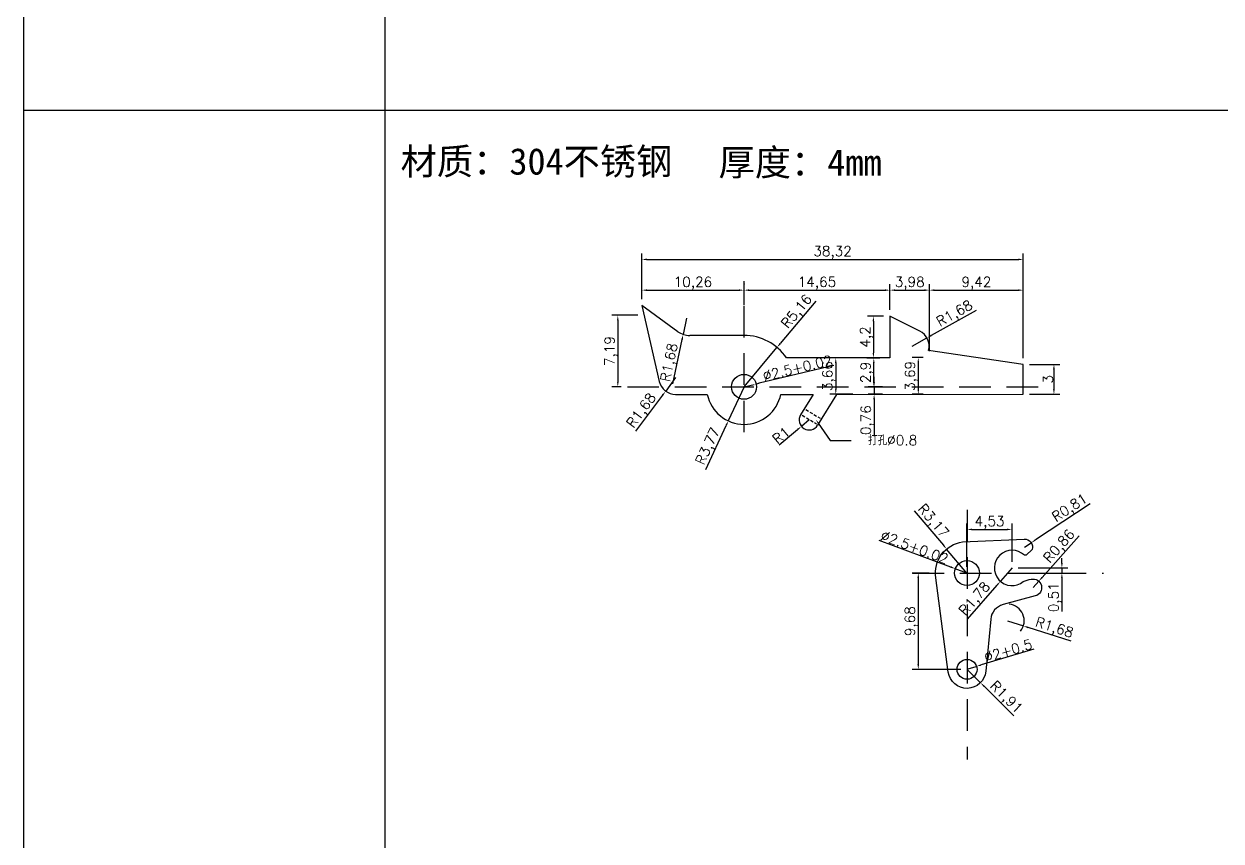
# Model space of a CAD drawing. Header units: millimetres. Extents: x 6817 to 15937, y -5221 to -164.
# Drawn here: x 10127.1 to 10247.4, y -626.4 to -544.3 of the extents above; entities that cross this region are included whole.
import ezdxf
from ezdxf import colors
from ezdxf.entities.mleader import LeaderData, LeaderLine
from ezdxf.math import Vec2, Vec3

# ---------------------------------------------------------------- set-up
doc = ezdxf.new("R2010")
doc.units = ezdxf.units.MM
doc.linetypes.add('HIDDEN', pattern=[9.525, 6.35, -3.175])
doc.layers.add('图层2', color=108, linetype='Continuous')
doc.styles.get("Standard").update_dxf_attribs({"font": 'txt', "bigfont": 'gbcbig.shx'})
doc.dimstyles.new('ISO-25', dxfattribs={"dimtxt": 1, "dimasz": 0.5, "dimexe": 0.6, "dimexo": 0.625, "dimgap": 0.1, "dimtad": 1, "dimtxsty": 'Standard', "dimcen": 2.5, "dimadec": 0, "dimazin": 0, "dimtfac": 1, "dimtmove": 0, "dimatfit": 3, "dimfxl": 0, "dimarcsym": 0})

# ---------------------------------------------------------------- blocks, each defined once
blk = doc.blocks.new('*D558')
at = {"layer": 'Defpoints', "color": 0, "linetype": 'ByBlock', "transparency": 16777216}
for p in [(10199.49, -580.74), (10200.52, -580.5)]:
    blk.add_point(p, dxfattribs=at)
at = {"layer": '图层2', "color": 0, "linetype": 'ByBlock', "lineweight": -2, "transparency": 16777216}
for p, q in [((10208.5, -578.6), (10201, -580.38)), ((10199.49, -580.74), (10200.52, -580.5))]:
    blk.add_line(p, q, dxfattribs=at)
at = {"layer": '图层2', "color": 0, "linetype": 'ByBlock', "transparency": 16777216}
blk.add_solid([(10200.99, -580.3), (10201.02, -580.46), (10200.52, -580.5)], dxfattribs=at)
at = {"layer": '图层2', "color": 0, "linetype": 'ByBlock', "transparency": 16777216, "insert": (10204.86, -578.85), "char_height": 1, "attachment_point": 5, "rotation": 13.3536}
blk.add_mtext('%%C2.5+0.02', dxfattribs=at)
blk = doc.blocks.new('*D559')
at = {"layer": 'Defpoints', "color": 0, "linetype": 'ByBlock', "transparency": 16777216}
for p in [(10202.8, -576.78), (10199.49, -580.74)]:
    blk.add_point(p, dxfattribs=at)
at = {"layer": '图层2', "color": 0, "linetype": 'ByBlock', "lineweight": -2, "transparency": 16777216}
for p, q in [((10206.69, -572.12), (10203.12, -576.39)), ((10199.49, -580.74), (10202.8, -576.78))]:
    blk.add_line(p, q, dxfattribs=at)
at = {"layer": '图层2', "color": 0, "linetype": 'ByBlock', "transparency": 16777216}
blk.add_solid([(10203.06, -576.34), (10203.19, -576.45), (10202.8, -576.78)], dxfattribs=at)
at = {"layer": '图层2', "color": 0, "linetype": 'ByBlock', "transparency": 16777216, "insert": (10204.87, -573.23), "char_height": 1, "attachment_point": 5, "rotation": 50.1142}
blk.add_mtext('R5,16', dxfattribs=at)
blk = doc.blocks.new('*D560')
at = {"layer": 'Defpoints', "color": 0, "linetype": 'ByBlock', "transparency": 16777216}
for p in [(10199.49, -580.74), (10197.91, -584.16)]:
    blk.add_point(p, dxfattribs=at)
at = {"layer": '图层2', "color": 0, "linetype": 'ByBlock', "lineweight": -2, "transparency": 16777216}
for p, q in [((10199.49, -580.74), (10197.91, -584.16)), ((10195.66, -589.03), (10197.7, -584.62))]:
    blk.add_line(p, q, dxfattribs=at)
at = {"layer": '图层2', "color": 0, "linetype": 'ByBlock', "transparency": 16777216}
blk.add_solid([(10197.62, -584.58), (10197.78, -584.65), (10197.91, -584.16)], dxfattribs=at)
at = {"layer": '图层2', "color": 0, "linetype": 'ByBlock', "transparency": 16777216, "insert": (10195.95, -586.76), "char_height": 1, "attachment_point": 5, "rotation": 65.1792}
blk.add_mtext('R3,77', dxfattribs=at)
blk = doc.blocks.new('*D561')
at = {"layer": 'Defpoints', "color": 0, "linetype": 'ByBlock', "transparency": 16777216}
for p in [(10192.62, -579.81), (10191.62, -581.17)]:
    blk.add_point(p, dxfattribs=at)
at = {"layer": '图层2', "color": 0, "linetype": 'ByBlock', "lineweight": -2, "transparency": 16777216}
for p, q in [((10192.62, -579.81), (10191.62, -581.17)), ((10188.62, -585.21), (10191.32, -581.57))]:
    blk.add_line(p, q, dxfattribs=at)
at = {"layer": '图层2', "color": 0, "linetype": 'ByBlock', "transparency": 16777216}
blk.add_solid([(10191.25, -581.52), (10191.38, -581.62), (10191.62, -581.17)], dxfattribs=at)
at = {"layer": '图层2', "color": 0, "linetype": 'ByBlock', "transparency": 16777216, "insert": (10189.27, -583.18), "char_height": 1, "attachment_point": 5, "rotation": 53.4431}
blk.add_mtext('R1,68', dxfattribs=at)
blk = doc.blocks.new('*D562')
at = {"layer": 'Defpoints', "color": 0, "linetype": 'ByBlock', "transparency": 16777216}
for p in [(10193.71, -573.84), (10193.37, -575.49)]:
    blk.add_point(p, dxfattribs=at)
at = {"layer": '图层2', "color": 0, "linetype": 'ByBlock', "lineweight": -2, "transparency": 16777216}
for p, q in [((10193.71, -573.84), (10193.37, -575.49)), ((10192.35, -580.42), (10193.27, -575.98))]:
    blk.add_line(p, q, dxfattribs=at)
at = {"layer": '图层2', "color": 0, "linetype": 'ByBlock', "transparency": 16777216}
blk.add_solid([(10193.19, -575.96), (10193.35, -576), (10193.37, -575.49)], dxfattribs=at)
at = {"layer": '图层2', "color": 0, "linetype": 'ByBlock', "transparency": 16777216, "insert": (10192.09, -578.31), "char_height": 1, "attachment_point": 5, "rotation": 78.2621}
blk.add_mtext('R1,68', dxfattribs=at)
blk = doc.blocks.new('*D563')
at = {"layer": 'Defpoints', "color": 0, "linetype": 'ByBlock', "transparency": 16777216}
for p in [(10217.87, -575.82), (10216.4, -576.64)]:
    blk.add_point(p, dxfattribs=at)
at = {"layer": '图层2', "color": 0, "linetype": 'ByBlock', "lineweight": -2, "transparency": 16777216}
for p, q in [((10222.8, -573.07), (10218.31, -575.58)), ((10216.4, -576.64), (10217.87, -575.82))]:
    blk.add_line(p, q, dxfattribs=at)
at = {"layer": '图层2', "color": 0, "linetype": 'ByBlock', "transparency": 16777216}
blk.add_solid([(10218.27, -575.5), (10218.35, -575.65), (10217.87, -575.82)], dxfattribs=at)
at = {"layer": '图层2', "color": 0, "linetype": 'ByBlock', "transparency": 16777216, "insert": (10220.7, -573.46), "char_height": 1, "attachment_point": 5, "rotation": 29.1463}
blk.add_mtext('R1,68', dxfattribs=at)
blk = doc.blocks.new('*D828')
at = {"layer": 'Defpoints', "color": 0, "linetype": 'ByBlock', "transparency": 16777216}
for p in [(10199.49, -571.02), (10189.23, -572.57), (10199.49, -573.11)]:
    blk.add_point(p, dxfattribs=at)
at = {"layer": '图层2', "color": 0, "linetype": 'ByBlock', "lineweight": -2, "transparency": 16777216}
for p, q in [((10189.23, -571.94), (10189.23, -570.42)), ((10189.73, -571.02), (10198.99, -571.02)), ((10199.49, -572.49), (10199.49, -570.42))]:
    blk.add_line(p, q, dxfattribs=at)
at = {"layer": '图层2', "color": 0, "linetype": 'ByBlock', "transparency": 16777216}
for points in [[(10189.73, -570.94), (10189.73, -571.11), (10189.23, -571.02)], [(10198.99, -570.94), (10198.99, -571.11), (10199.49, -571.02)]]:
    blk.add_solid(points, dxfattribs=at)
at = {"layer": '图层2', "color": 0, "linetype": 'ByBlock', "transparency": 16777216, "insert": (10194.36, -570.34), "char_height": 1, "attachment_point": 5}
blk.add_mtext('10,26', dxfattribs=at)
blk = doc.blocks.new('*D829')
at = {"layer": 'Defpoints', "color": 0, "linetype": 'ByBlock', "transparency": 16777216}
for p in [(10189.46, -573.55), (10186.81, -580.74), (10187.77, -580.74)]:
    blk.add_point(p, dxfattribs=at)
at = {"layer": '图层2', "color": 0, "linetype": 'ByBlock', "lineweight": -2, "transparency": 16777216}
for p, q in [((10188.83, -573.55), (10186.21, -573.55)), ((10186.81, -574.05), (10186.81, -580.24)), ((10187.14, -580.74), (10186.21, -580.74))]:
    blk.add_line(p, q, dxfattribs=at)
at = {"layer": '图层2', "color": 0, "linetype": 'ByBlock', "transparency": 16777216}
for points in [[(10186.73, -574.05), (10186.89, -574.05), (10186.81, -573.55)], [(10186.73, -580.24), (10186.89, -580.24), (10186.81, -580.74)]]:
    blk.add_solid(points, dxfattribs=at)
at = {"layer": '图层2', "color": 0, "linetype": 'ByBlock', "transparency": 16777216, "insert": (10186.13, -577.14), "char_height": 1, "attachment_point": 5, "rotation": 90}
blk.add_mtext('7,19', dxfattribs=at)
blk = doc.blocks.new('*D564')
at = {"layer": 'Defpoints', "color": 0, "linetype": 'ByBlock', "transparency": 16777216}
for p in [(10199.49, -571.02), (10214.15, -571.02), (10214.15, -573.64)]:
    blk.add_point(p, dxfattribs=at)
at = {"layer": '图层2', "color": 0, "linetype": 'ByBlock', "lineweight": -2, "transparency": 16777216}
for p, q in [((10199.49, -570.4), (10199.49, -570.42)), ((10199.99, -571.02), (10213.65, -571.02)), ((10214.15, -573.01), (10214.15, -570.42))]:
    blk.add_line(p, q, dxfattribs=at)
at = {"layer": '图层2', "color": 0, "linetype": 'ByBlock', "transparency": 16777216}
for points in [[(10199.99, -570.94), (10199.99, -571.11), (10199.49, -571.02)], [(10213.65, -570.94), (10213.65, -571.11), (10214.15, -571.02)]]:
    blk.add_solid(points, dxfattribs=at)
at = {"layer": '图层2', "color": 0, "linetype": 'ByBlock', "transparency": 16777216, "insert": (10206.82, -570.34), "char_height": 1, "attachment_point": 5}
blk.add_mtext('14,65', dxfattribs=at)
blk = doc.blocks.new('*D565')
at = {"layer": 'Defpoints', "color": 0, "linetype": 'ByBlock', "transparency": 16777216}
for p in [(10218.12, -571.02), (10214.15, -573.64), (10218.12, -577.8)]:
    blk.add_point(p, dxfattribs=at)
at = {"layer": '图层2', "color": 0, "linetype": 'ByBlock', "lineweight": -2, "transparency": 16777216}
for p, q in [((10214.15, -573.01), (10214.15, -570.42)), ((10214.65, -571.02), (10217.62, -571.02)), ((10218.12, -577.17), (10218.12, -570.42))]:
    blk.add_line(p, q, dxfattribs=at)
at = {"layer": '图层2', "color": 0, "linetype": 'ByBlock', "transparency": 16777216}
for points in [[(10214.65, -570.94), (10214.65, -571.11), (10214.15, -571.02)], [(10217.62, -570.94), (10217.62, -571.11), (10218.12, -571.02)]]:
    blk.add_solid(points, dxfattribs=at)
at = {"layer": '图层2', "color": 0, "linetype": 'ByBlock', "transparency": 16777216, "insert": (10216.14, -570.34), "char_height": 1, "attachment_point": 5}
blk.add_mtext('3,98', dxfattribs=at)
blk = doc.blocks.new('*D566')
at = {"layer": 'Defpoints', "color": 0, "linetype": 'ByBlock', "transparency": 16777216}
for p in [(10227.55, -571.02), (10218.12, -577.8), (10227.55, -578.48)]:
    blk.add_point(p, dxfattribs=at)
at = {"layer": '图层2', "color": 0, "linetype": 'ByBlock', "lineweight": -2, "transparency": 16777216}
for p, q in [((10218.12, -577.17), (10218.12, -570.42)), ((10218.62, -571.02), (10227.05, -571.02)), ((10227.55, -577.86), (10227.55, -570.42))]:
    blk.add_line(p, q, dxfattribs=at)
at = {"layer": '图层2', "color": 0, "linetype": 'ByBlock', "transparency": 16777216}
for points in [[(10218.62, -570.94), (10218.62, -571.11), (10218.12, -571.02)], [(10227.05, -570.94), (10227.05, -571.11), (10227.55, -571.02)]]:
    blk.add_solid(points, dxfattribs=at)
at = {"layer": '图层2', "color": 0, "linetype": 'ByBlock', "transparency": 16777216, "insert": (10222.84, -570.34), "char_height": 1, "attachment_point": 5}
blk.add_mtext('9,42', dxfattribs=at)
blk = doc.blocks.new('*D567')
at = {"layer": 'Defpoints', "color": 0, "linetype": 'ByBlock', "transparency": 16777216}
for p in [(10227.55, -567.94), (10189.23, -572.57), (10227.55, -578.48)]:
    blk.add_point(p, dxfattribs=at)
at = {"layer": '图层2', "color": 0, "linetype": 'ByBlock', "lineweight": -2, "transparency": 16777216}
for p, q in [((10189.23, -571.94), (10189.23, -567.34)), ((10227.55, -577.86), (10227.55, -567.34)), ((10189.73, -567.94), (10227.05, -567.94))]:
    blk.add_line(p, q, dxfattribs=at)
at = {"layer": '图层2', "color": 0, "linetype": 'ByBlock', "transparency": 16777216}
for points in [[(10189.73, -567.85), (10189.73, -568.02), (10189.23, -567.94)], [(10227.05, -567.85), (10227.05, -568.02), (10227.55, -567.94)]]:
    blk.add_solid(points, dxfattribs=at)
at = {"layer": '图层2', "color": 0, "linetype": 'ByBlock', "transparency": 16777216, "insert": (10208.39, -567.25), "char_height": 1, "attachment_point": 5}
blk.add_mtext('38,32', dxfattribs=at)
blk = doc.blocks.new('*D568')
at = {"layer": 'Defpoints', "color": 0, "linetype": 'ByBlock', "transparency": 16777216}
for p in [(10211.05, -577.83), (10208.71, -581.49), (10211.05, -581.49)]:
    blk.add_point(p, dxfattribs=at)
at = {"layer": '图层2', "color": 0, "linetype": 'ByBlock', "lineweight": -2, "transparency": 16777216}
for p, q in [((10210.42, -577.83), (10208.11, -577.83)), ((10208.71, -578.33), (10208.71, -580.99)), ((10210.43, -581.49), (10208.11, -581.49))]:
    blk.add_line(p, q, dxfattribs=at)
at = {"layer": '图层2', "color": 0, "linetype": 'ByBlock', "transparency": 16777216}
for points in [[(10208.63, -578.33), (10208.79, -578.33), (10208.71, -577.83)], [(10208.63, -580.99), (10208.79, -580.99), (10208.71, -581.49)]]:
    blk.add_solid(points, dxfattribs=at)
at = {"layer": '图层2', "color": 0, "linetype": 'ByBlock', "transparency": 16777216, "insert": (10208.03, -579.66), "char_height": 1, "attachment_point": 5, "rotation": 90}
blk.add_mtext('3,66', dxfattribs=at)
blk = doc.blocks.new('*D569')
at = {"layer": 'Defpoints', "color": 0, "linetype": 'ByBlock', "transparency": 16777216}
for p in [(10227.55, -578.48), (10227.55, -581.48), (10230.63, -581.48)]:
    blk.add_point(p, dxfattribs=at)
at = {"layer": '图层2', "color": 0, "linetype": 'ByBlock', "lineweight": -2, "transparency": 16777216}
for p, q in [((10228.17, -578.48), (10231.23, -578.48)), ((10230.63, -578.98), (10230.63, -580.98)), ((10228.17, -581.48), (10231.23, -581.48))]:
    blk.add_line(p, q, dxfattribs=at)
at = {"layer": '图层2', "color": 0, "linetype": 'ByBlock', "transparency": 16777216}
for points in [[(10230.54, -578.98), (10230.71, -578.98), (10230.63, -578.48)], [(10230.54, -580.98), (10230.71, -580.98), (10230.63, -581.48)]]:
    blk.add_solid(points, dxfattribs=at)
at = {"layer": '图层2', "color": 0, "linetype": 'ByBlock', "transparency": 16777216, "insert": (10230.03, -579.98), "char_height": 1, "attachment_point": 5, "rotation": 90}
blk.add_mtext('3', dxfattribs=at)
blk = doc.blocks.new('*D570')
at = {"layer": 'Defpoints', "color": 0, "linetype": 'ByBlock', "transparency": 16777216}
for p in [(10218.12, -577.8), (10217, -581.49), (10218.13, -581.49)]:
    blk.add_point(p, dxfattribs=at)
at = {"layer": '图层2', "color": 0, "linetype": 'ByBlock', "lineweight": -2, "transparency": 16777216}
for p, q in [((10217.5, -577.8), (10216.4, -577.8)), ((10217, -578.3), (10217, -580.99)), ((10217.5, -581.49), (10216.4, -581.49))]:
    blk.add_line(p, q, dxfattribs=at)
at = {"layer": '图层2', "color": 0, "linetype": 'ByBlock', "transparency": 16777216}
for points in [[(10216.92, -578.3), (10217.08, -578.3), (10217, -577.8)], [(10216.92, -580.99), (10217.08, -580.99), (10217, -581.49)]]:
    blk.add_solid(points, dxfattribs=at)
at = {"layer": '图层2', "color": 0, "linetype": 'ByBlock', "transparency": 16777216, "insert": (10216.32, -579.64), "char_height": 1, "attachment_point": 5, "rotation": 90}
blk.add_mtext('3,69', dxfattribs=at)
blk = doc.blocks.new('*D571')
at = {"layer": 'Defpoints', "color": 0, "linetype": 'ByBlock', "transparency": 16777216}
for p in [(10214.03, -580.74), (10212.56, -581.49), (10214.03, -581.49)]:
    blk.add_point(p, dxfattribs=at)
at = {"layer": '图层2', "color": 0, "linetype": 'ByBlock', "lineweight": -2, "transparency": 16777216}
for p, q in [((10213.4, -580.74), (10211.96, -580.74)), ((10212.56, -580.24), (10212.56, -579.74)), ((10212.56, -580.74), (10212.56, -581.49)), ((10213.4, -581.49), (10211.96, -581.49)), ((10212.56, -581.99), (10212.56, -585.69))]:
    blk.add_line(p, q, dxfattribs=at)
at = {"layer": '图层2', "color": 0, "linetype": 'ByBlock', "transparency": 16777216}
for points in [[(10212.48, -580.24), (10212.65, -580.24), (10212.56, -580.74)], [(10212.48, -581.99), (10212.65, -581.99), (10212.56, -581.49)]]:
    blk.add_solid(points, dxfattribs=at)
at = {"layer": '图层2', "color": 0, "linetype": 'ByBlock', "transparency": 16777216, "insert": (10211.88, -584.09), "char_height": 1, "attachment_point": 5, "rotation": 90}
blk.add_mtext('0,76', dxfattribs=at)
blk = doc.blocks.new('*D572')
at = {"layer": 'Defpoints', "color": 0, "linetype": 'ByBlock', "transparency": 16777216}
for p in [(10211.21, -577.84), (10212.53, -577.84), (10211.21, -580.74)]:
    blk.add_point(p, dxfattribs=at)
at = {"layer": '图层2', "color": 0, "linetype": 'ByBlock', "lineweight": -2, "transparency": 16777216}
for p, q in [((10211.84, -577.84), (10213.13, -577.84)), ((10212.53, -580.24), (10212.53, -578.34)), ((10211.84, -580.74), (10213.13, -580.74))]:
    blk.add_line(p, q, dxfattribs=at)
at = {"layer": '图层2', "color": 0, "linetype": 'ByBlock', "transparency": 16777216}
for points in [[(10212.45, -578.34), (10212.61, -578.34), (10212.53, -577.84)], [(10212.45, -580.24), (10212.61, -580.24), (10212.53, -580.74)]]:
    blk.add_solid(points, dxfattribs=at)
at = {"layer": '图层2', "color": 0, "linetype": 'ByBlock', "transparency": 16777216, "insert": (10211.85, -579.29), "char_height": 1, "attachment_point": 5, "rotation": 90}
blk.add_mtext('2,9', dxfattribs=at)
blk = doc.blocks.new('*D573')
at = {"layer": 'Defpoints', "color": 0, "linetype": 'ByBlock', "transparency": 16777216}
for p in [(10214.15, -573.64), (10212.49, -577.83), (10214.12, -577.83)]:
    blk.add_point(p, dxfattribs=at)
at = {"layer": '图层2', "color": 0, "linetype": 'ByBlock', "lineweight": -2, "transparency": 16777216}
for p, q in [((10213.52, -573.64), (10211.89, -573.64)), ((10212.49, -574.14), (10212.49, -577.33)), ((10213.5, -577.83), (10211.89, -577.83))]:
    blk.add_line(p, q, dxfattribs=at)
at = {"layer": '图层2', "color": 0, "linetype": 'ByBlock', "transparency": 16777216}
for points in [[(10212.41, -574.14), (10212.57, -574.14), (10212.49, -573.64)], [(10212.41, -577.33), (10212.57, -577.33), (10212.49, -577.83)]]:
    blk.add_solid(points, dxfattribs=at)
at = {"layer": '图层2', "color": 0, "linetype": 'ByBlock', "transparency": 16777216, "insert": (10211.81, -575.73), "char_height": 1, "attachment_point": 5, "rotation": 90}
blk.add_mtext('4,2', dxfattribs=at)
blk = doc.blocks.new('*D830')
at = {"layer": 'Defpoints', "color": 0, "linetype": 'ByBlock', "transparency": 16777216}
for p in [(10218.73, -599.45), (10217, -609.13), (10221.9, -609.13)]:
    blk.add_point(p, dxfattribs=at)
at = {"layer": '图层2', "color": 0, "linetype": 'ByBlock', "lineweight": -2, "transparency": 16777216}
for p, q in [((10218.1, -599.45), (10216.4, -599.45)), ((10217, -599.95), (10217, -608.63)), ((10221.27, -609.13), (10216.4, -609.13))]:
    blk.add_line(p, q, dxfattribs=at)
at = {"layer": '图层2', "color": 0, "linetype": 'ByBlock', "transparency": 16777216}
for points in [[(10216.91, -599.95), (10217.08, -599.95), (10217, -599.45)], [(10216.91, -608.63), (10217.08, -608.63), (10217, -609.13)]]:
    blk.add_solid(points, dxfattribs=at)
at = {"layer": '图层2', "color": 0, "linetype": 'ByBlock', "transparency": 16777216, "insert": (10216.31, -604.29), "char_height": 1, "attachment_point": 5, "rotation": 90}
blk.add_mtext('9,68', dxfattribs=at)
blk = doc.blocks.new('*D831')
at = {"layer": 'Defpoints', "color": 0, "linetype": 'ByBlock', "transparency": 16777216}
for p in [(10226.42, -595.07), (10226.42, -598.94), (10221.89, -599.45)]:
    blk.add_point(p, dxfattribs=at)
at = {"layer": '图层2', "color": 0, "linetype": 'ByBlock', "lineweight": -2, "transparency": 16777216}
for p, q in [((10221.89, -598.83), (10221.89, -594.47)), ((10222.39, -595.07), (10225.92, -595.07)), ((10226.42, -598.32), (10226.42, -594.47))]:
    blk.add_line(p, q, dxfattribs=at)
at = {"layer": '图层2', "color": 0, "linetype": 'ByBlock', "transparency": 16777216}
for points in [[(10222.39, -594.99), (10222.39, -595.15), (10221.89, -595.07)], [(10225.92, -594.99), (10225.92, -595.15), (10226.42, -595.07)]]:
    blk.add_solid(points, dxfattribs=at)
at = {"layer": '图层2', "color": 0, "linetype": 'ByBlock', "transparency": 16777216, "insert": (10224.16, -594.39), "char_height": 1, "attachment_point": 5}
blk.add_mtext('4,53', dxfattribs=at)
blk = doc.blocks.new('*D832')
at = {"layer": 'Defpoints', "color": 0, "linetype": 'ByBlock', "transparency": 16777216}
for p in [(10226.42, -598.94), (10226.42, -599.45), (10231.43, -599.45)]:
    blk.add_point(p, dxfattribs=at)
at = {"layer": '图层2', "color": 0, "linetype": 'ByBlock', "lineweight": -2, "transparency": 16777216}
for p, q in [((10227.05, -598.94), (10232.03, -598.94)), ((10231.43, -598.44), (10231.43, -597.94)), ((10231.43, -598.94), (10231.43, -599.45)), ((10227.05, -599.45), (10232.03, -599.45)), ((10231.43, -599.95), (10231.43, -603.32))]:
    blk.add_line(p, q, dxfattribs=at)
at = {"layer": '图层2', "color": 0, "linetype": 'ByBlock', "transparency": 16777216}
for points in [[(10231.34, -598.44), (10231.51, -598.44), (10231.43, -598.94)], [(10231.34, -599.95), (10231.51, -599.95), (10231.43, -599.45)]]:
    blk.add_solid(points, dxfattribs=at)
at = {"layer": '图层2', "color": 0, "linetype": 'ByBlock', "transparency": 16777216, "insert": (10230.74, -601.89), "char_height": 1, "attachment_point": 5, "rotation": 90}
blk.add_mtext('0,51', dxfattribs=at)
blk = doc.blocks.new('*D833')
at = {"layer": 'Defpoints', "color": 0, "linetype": 'ByBlock', "transparency": 16777216}
for p in [(10220.72, -599.02), (10221.89, -599.45)]:
    blk.add_point(p, dxfattribs=at)
at = {"layer": '图层2', "color": 0, "linetype": 'ByBlock', "lineweight": -2, "transparency": 16777216}
for p, q in [((10213.04, -596.16), (10220.25, -598.84)), ((10221.89, -599.45), (10220.72, -599.02))]:
    blk.add_line(p, q, dxfattribs=at)
at = {"layer": '图层2', "color": 0, "linetype": 'ByBlock', "transparency": 16777216}
blk.add_solid([(10220.28, -598.76), (10220.22, -598.92), (10220.72, -599.02)], dxfattribs=at)
at = {"layer": '图层2', "color": 0, "linetype": 'ByBlock', "transparency": 16777216, "insert": (10216.62, -596.85), "char_height": 1, "attachment_point": 5, "rotation": 339.6063}
blk.add_mtext('%%C2.5+0.02', dxfattribs=at)
blk = doc.blocks.new('*D834')
at = {"layer": 'Defpoints', "color": 0, "linetype": 'ByBlock', "transparency": 16777216}
for p in [(10219.85, -597.04), (10221.89, -599.45)]:
    blk.add_point(p, dxfattribs=at)
at = {"layer": '图层2', "color": 0, "linetype": 'ByBlock', "lineweight": -2, "transparency": 16777216}
for p, q in [((10216.59, -593.19), (10219.52, -596.65)), ((10221.89, -599.45), (10219.85, -597.04))]:
    blk.add_line(p, q, dxfattribs=at)
at = {"layer": '图层2', "color": 0, "linetype": 'ByBlock', "transparency": 16777216}
blk.add_solid([(10219.59, -596.6), (10219.46, -596.71), (10219.85, -597.04)], dxfattribs=at)
at = {"layer": '图层2', "color": 0, "linetype": 'ByBlock', "transparency": 16777216, "insert": (10218.42, -594.29), "char_height": 1, "attachment_point": 5, "rotation": 310.259}
blk.add_mtext('R3,17', dxfattribs=at)
blk = doc.blocks.new('*D835')
at = {"layer": 'Defpoints', "color": 0, "linetype": 'ByBlock', "transparency": 16777216}
for p in [(10226.42, -598.94), (10225.25, -600.28)]:
    blk.add_point(p, dxfattribs=at)
at = {"layer": '图层2', "color": 0, "linetype": 'ByBlock', "lineweight": -2, "transparency": 16777216}
for p, q in [((10226.42, -598.94), (10225.25, -600.28)), ((10221.94, -604.07), (10224.92, -600.66))]:
    blk.add_line(p, q, dxfattribs=at)
at = {"layer": '图层2', "color": 0, "linetype": 'ByBlock', "transparency": 16777216}
blk.add_solid([(10224.86, -600.6), (10224.98, -600.71), (10225.25, -600.28)], dxfattribs=at)
at = {"layer": '图层2', "color": 0, "linetype": 'ByBlock', "transparency": 16777216, "insert": (10222.75, -602.1), "char_height": 1, "attachment_point": 5, "rotation": 48.8232}
blk.add_mtext('R1,78', dxfattribs=at)
blk = doc.blocks.new('*D836')
at = {"layer": 'Defpoints', "color": 0, "linetype": 'ByBlock', "transparency": 16777216}
for p in [(10225.96, -604.25), (10227.56, -604.76)]:
    blk.add_point(p, dxfattribs=at)
at = {"layer": '图层2', "color": 0, "linetype": 'ByBlock', "lineweight": -2, "transparency": 16777216}
for p, q in [((10225.96, -604.25), (10227.56, -604.76)), ((10232.35, -606.3), (10228.04, -604.92))]:
    blk.add_line(p, q, dxfattribs=at)
blk.add_arc((10225.96, -604.25), 1.68, 321.7701, 83.9206, dxfattribs=at)
at = {"layer": '图层2', "color": 0, "linetype": 'ByBlock', "transparency": 16777216}
blk.add_solid([(10228.06, -604.84), (10228.01, -605), (10227.56, -604.76)], dxfattribs=at)
at = {"layer": '图层2', "color": 0, "linetype": 'ByBlock', "transparency": 16777216, "insert": (10230.64, -605.04), "char_height": 1, "attachment_point": 5, "rotation": 342.1818}
blk.add_mtext('R1,68', dxfattribs=at)
blk = doc.blocks.new('*D837')
at = {"layer": 'Defpoints', "color": 0, "linetype": 'ByBlock', "transparency": 16777216}
for p in [(10228.53, -600.91), (10229.1, -600.27)]:
    blk.add_point(p, dxfattribs=at)
at = {"layer": '图层2', "color": 0, "linetype": 'ByBlock', "lineweight": -2, "transparency": 16777216}
for p, q in [((10233.15, -595.71), (10229.43, -599.89)), ((10228.53, -600.91), (10229.1, -600.27))]:
    blk.add_line(p, q, dxfattribs=at)
at = {"layer": '图层2', "color": 0, "linetype": 'ByBlock', "transparency": 16777216}
blk.add_solid([(10229.37, -599.84), (10229.5, -599.95), (10229.1, -600.27)], dxfattribs=at)
at = {"layer": '图层2', "color": 0, "linetype": 'ByBlock', "transparency": 16777216, "insert": (10231.24, -596.82), "char_height": 1, "attachment_point": 5, "rotation": 48.4333}
blk.add_mtext('R0,86', dxfattribs=at)
blk = doc.blocks.new('*D838')
at = {"layer": 'Defpoints', "color": 0, "linetype": 'ByBlock', "transparency": 16777216}
for p in [(10228.34, -596.41), (10227.66, -596.85)]:
    blk.add_point(p, dxfattribs=at)
at = {"layer": '图层2', "color": 0, "linetype": 'ByBlock', "lineweight": -2, "transparency": 16777216}
for p, q in [((10234.27, -592.5), (10228.76, -596.13)), ((10227.66, -596.85), (10228.34, -596.41))]:
    blk.add_line(p, q, dxfattribs=at)
at = {"layer": '图层2', "color": 0, "linetype": 'ByBlock', "transparency": 16777216}
blk.add_solid([(10228.71, -596.06), (10228.8, -596.2), (10228.34, -596.41)], dxfattribs=at)
at = {"layer": '图层2', "color": 0, "linetype": 'ByBlock', "transparency": 16777216, "insert": (10232.28, -592.99), "char_height": 1, "attachment_point": 5, "rotation": 33.3668}
blk.add_mtext('R0,81', dxfattribs=at)
blk = doc.blocks.new('*D839')
at = {"layer": 'Defpoints', "color": 0, "linetype": 'ByBlock', "transparency": 16777216}
for p in [(10221.9, -609.13), (10223.25, -610.47)]:
    blk.add_point(p, dxfattribs=at)
at = {"layer": '图层2', "color": 0, "linetype": 'ByBlock', "lineweight": -2, "transparency": 16777216}
for p, q in [((10221.9, -609.13), (10223.25, -610.47)), ((10226.59, -613.79), (10223.61, -610.83))]:
    blk.add_line(p, q, dxfattribs=at)
at = {"layer": '图层2', "color": 0, "linetype": 'ByBlock', "transparency": 16777216}
blk.add_solid([(10223.67, -610.77), (10223.55, -610.89), (10223.25, -610.47)], dxfattribs=at)
at = {"layer": '图层2', "color": 0, "linetype": 'ByBlock', "transparency": 16777216, "insert": (10225.76, -612), "char_height": 1, "attachment_point": 5, "rotation": 315.1897}
blk.add_mtext('R1,91', dxfattribs=at)
blk = doc.blocks.new('*D574')
at = {"layer": 'Defpoints', "color": 0, "linetype": 'ByBlock', "transparency": 16777216}
for p in [(10222.02, -609.07), (10222.83, -608.83)]:
    blk.add_point(p, dxfattribs=at)
at = {"layer": '图层2', "color": 0, "linetype": 'ByBlock', "lineweight": -2, "transparency": 16777216}
for p, q in [((10228.61, -607.11), (10223.31, -608.69)), ((10222.02, -609.07), (10222.83, -608.83))]:
    blk.add_line(p, q, dxfattribs=at)
at = {"layer": '图层2', "color": 0, "linetype": 'ByBlock', "transparency": 16777216}
blk.add_solid([(10223.29, -608.61), (10223.33, -608.77), (10222.83, -608.83)], dxfattribs=at)
at = {"layer": '图层2', "color": 0, "linetype": 'ByBlock', "transparency": 16777216, "insert": (10226.03, -607.25), "char_height": 1, "attachment_point": 5, "rotation": 16.5208}
blk.add_mtext('%%C2+0.5', dxfattribs=at)
blk = doc.blocks.new('*D847')
at = {"layer": 'Defpoints', "color": 0, "linetype": 'ByBlock', "transparency": 16777216}
for p in [(10206.03, -584.07), (10205.26, -584.71)]:
    blk.add_point(p, dxfattribs=at)
at = {"layer": '图层2', "color": 0, "linetype": 'ByBlock', "lineweight": -2, "transparency": 16777216}
for p, q in [((10206.03, -584.07), (10205.26, -584.71)), ((10203.02, -586.56), (10204.87, -585.03))]:
    blk.add_line(p, q, dxfattribs=at)
at = {"layer": '图层2', "color": 0, "linetype": 'ByBlock', "transparency": 16777216}
blk.add_solid([(10204.82, -584.96), (10204.93, -585.09), (10205.26, -584.71)], dxfattribs=at)
at = {"layer": '图层2', "color": 0, "linetype": 'ByBlock', "transparency": 16777216, "insert": (10203.23, -585.61), "char_height": 1, "attachment_point": 5, "rotation": 39.5858}
blk.add_mtext('R1', dxfattribs=at)

msp = doc.modelspace()

# ---------------------------------------------------------------- linework, layer by layer
at = {"layer": '图层2', "color": 2, "linetype": 'ByBlock'}
for p, q in [((10127.143, -552.959), (10127.143, -361.56)), ((10163.41, -361.56), (10163.41, -552.959)), ((10127.143, -628.057), (10127.143, -552.959)), ((10422.848, -552.959), (10127.143, -552.959)), ((10163.41, -552.959), (10163.41, -628.057))]:
    msp.add_line(p, q, dxfattribs=at)
at = {"layer": '图层2', "color": 3, "linetype": 'HIDDEN', "ltscale": 0.5}
for p, q in [((10199.494, -585.304), (10199.494, -570.106)), ((10187.768, -580.738), (10230.471, -580.738)), ((10221.894, -593.092), (10221.894, -618.175)), ((10216.417, -599.453), (10235.597, -599.453))]:
    msp.add_line(p, q, dxfattribs=at)
at = {"layer": '图层2', "color": 6, "linetype": 'ByBlock'}
for p, q in [((10192.856, -575.197), (10189.23, -572.567)), ((10189.23, -572.567), (10190.977, -580.19)), ((10217.153, -575.133), (10214.148, -573.635)), ((10214.148, -573.635), (10214.148, -577.834)), ((10199.477, -575.577), (10194.03, -575.577)), ((10227.547, -578.485), (10218.029, -577.073)), ((10214.148, -577.834), (10203.762, -577.838)), ((10227.547, -581.485), (10227.547, -578.485)), ((10192.619, -581.498), (10195.799, -581.497)), ((10203.189, -581.494), (10206.431, -581.493)), ((10206.431, -581.493), (10205.176, -583.553)), ((10208.774, -581.492), (10206.884, -584.594)), ((10208.774, -581.492), (10227.547, -581.485))]:
    msp.add_line(p, q, dxfattribs=at)
at = {"layer": '图层2', "color": 62, "linetype": 'HIDDEN', "ltscale": 0.05}
for p, q in [((10205.696, -583.02), (10207.134, -583.896)), ((10205.345, -583.595), (10206.784, -584.472))]:
    msp.add_line(p, q, dxfattribs=at)
at = {"layer": '图层2', "color": 6, "linetype": 'ByBlock'}
msp.add_lwpolyline([(10220.01, -609.403), (10218.763, -599.931, -0.41576), (10221.432, -596.319), (10227.628, -596.043, -0.5180148), (10228.438, -597.088), (10227.841, -597.642, -0.0575904), (10227.657, -597.661, 2.2314156), (10227.553, -600.315, -0.0648522), (10228.334, -600.075, -1), (10228.729, -601.75), (10225.516, -602.622, 0.3128854), (10224.28, -604.091), (10223.796, -609.328, -0.8830349)], format="xyb", close=True, dxfattribs=at)
at = {"layer": '图层2', "color": 1, "linetype": 'ByBlock'}
for centre, radius in [((10199.494, -580.738), 1.25), ((10221.894, -599.453), 1.25), ((10221.899, -609.13), 1)]:
    msp.add_circle(centre, radius, dxfattribs=at)
at = {"layer": '图层2', "color": 6, "linetype": 'ByBlock'}
for centre, radius, start, end in [((10194.03, -573.577), 2, 234.04897, 270), ((10199.494, -580.738), 5.161, 34.19599, 90.18599), ((10216.402, -576.64), 1.684, 345.13129, 63.50087), ((10192.618, -579.814), 1.684, 192.90366, 270.02198), ((10199.494, -580.738), 3.772, 191.60287, 348.44109), ((10206.03, -584.073), 1, 148.64176, 328.64176)]:
    msp.add_arc(centre, radius, start, end, dxfattribs=at)

# ---------------------------------------------------------------- texts
at = {"color": 2, "char_height": 2.67108, "width": 31.32319, "attachment_point": 1}
for s, insert in [('{\\fSimSun|b0|i0|c134|p2;材质：304不锈钢}', (10164.987, -556.743)), ('{\\fSimSun|b0|i0|c134|p2;厚度：4mm}', (10196.929, -556.851))]:
    msp.add_mtext(s, dxfattribs=dict(at, insert=insert))

# ---------------------------------------------------------------- dimensions: what is measured, and where the dimension line sits
at = {"layer": '图层2', "color": 2, "linetype": 'ByBlock'}
for base, p1, p2, picture, middle in [((10227.547, -567.936), (10189.23, -572.567), (10227.547, -578.485), '*D567', (10208.388, -567.253)), ((10199.494, -571.022), (10189.23, -572.567), (10199.494, -573.114), '*D828', (10194.362, -570.339)), ((10214.148, -571.022), (10199.494, -571.022), (10214.148, -573.635), '*D564', (10206.821, -570.339)), ((10218.125, -571.022), (10214.148, -573.635), (10218.125, -577.795), '*D565', (10216.136, -570.339)), ((10227.547, -571.022), (10218.125, -577.795), (10227.547, -578.485), '*D566', (10222.836, -570.339)), ((10226.422, -595.071), (10221.894, -599.453), (10226.422, -598.942), '*D831', (10224.158, -594.388))]:
    dim = msp.add_linear_dim(base=base, p1=p1, p2=p2, dimstyle='ISO-25', dxfattribs=at)
    dim.commit()
    dim.dimension.update_dxf_attribs({"geometry": picture, "text_midpoint": middle})
for center, mpoint, picture, middle in [((10199.494, -580.738), (10202.803, -576.778), '*D559', (10205.399, -573.672)), ((10216.402, -576.64), (10217.872, -575.82), '*D563', (10221.037, -574.056)), ((10206.03, -584.073), (10205.259, -584.71), '*D847', (10203.614, -586.071)), ((10227.664, -596.852), (10228.34, -596.406), '*D838', (10232.659, -593.562)), ((10228.532, -600.913), (10229.103, -600.269), '*D837', (10231.756, -597.277))]:
    dim = msp.add_radius_dim(center=center, mpoint=mpoint, dimstyle='ISO-25', dxfattribs=at)
    dim.commit()
    dim.dimension.update_dxf_attribs({"geometry": picture, "text_midpoint": middle, "dimtype": 164})
for base, p1, p2, picture, middle in [((10186.81, -580.738), (10189.455, -573.549), (10187.768, -580.738), '*D829', (10186.127, -577.144)), ((10212.491, -577.834), (10214.148, -573.635), (10214.122, -577.834), '*D573', (10211.808, -575.734)), ((10208.71, -581.49), (10211.049, -577.834), (10211.051, -581.49), '*D568', (10208.026, -579.662)), ((10212.529, -577.837), (10211.211, -580.738), (10211.21, -577.837), '*D572', (10211.846, -579.287)), ((10217.001, -581.488), (10218.125, -577.795), (10218.126, -581.488), '*D570', (10216.318, -579.642)), ((10230.627, -581.485), (10227.547, -578.485), (10227.547, -581.485), '*D569', (10230.027, -579.985)), ((10212.564, -581.494), (10214.028, -580.738), (10214.029, -581.494), '*D571', (10211.881, -584.094)), ((10231.427, -599.453), (10226.422, -598.942), (10226.422, -599.453), '*D832', (10230.744, -601.886)), ((10216.997, -609.13), (10218.726, -599.453), (10221.899, -609.13), '*D830', (10216.314, -604.291))]:
    dim = msp.add_linear_dim(base=base, p1=p1, p2=p2, angle=90, dimstyle='ISO-25', dxfattribs=at)
    dim.commit()
    dim.dimension.update_dxf_attribs({"geometry": picture, "text_midpoint": middle})
for center, mpoint, picture, middle in [((10193.714, -573.843), (10193.371, -575.492), '*D562', (10192.088, -578.306)), ((10192.618, -579.814), (10191.615, -581.167), '*D561', (10189.27, -583.183)), ((10199.494, -580.738), (10197.91, -584.162), '*D560', (10195.954, -586.764)), ((10221.894, -599.453), (10219.847, -597.035), '*D834', (10218.419, -594.291)), ((10226.422, -598.942), (10225.251, -600.281), '*D835', (10222.75, -602.101)), ((10225.957, -604.247), (10227.561, -604.763), '*D836', (10230.642, -605.035)), ((10221.899, -609.13), (10223.252, -610.474), '*D839', (10225.756, -611.998))]:
    dim = msp.add_radius_dim(center=center, mpoint=mpoint, dimstyle='ISO-25', dxfattribs=at)
    dim.commit()
    dim.dimension.update_dxf_attribs({"geometry": picture, "text_midpoint": middle})
for center, mpoint, text, picture, middle in [((10199.494, -580.738), (10200.518, -580.495), '%%C2.5+0.02', '*D558', (10204.855, -578.849)), ((10221.894, -599.453), (10220.723, -599.017), '%%C2.5+0.02', '*D833', (10216.62, -596.852)), ((10222.022, -609.068), (10222.829, -608.829), '%%C2+0.5', '*D574', (10226.03, -607.253))]:
    dim = msp.add_radius_dim(center=center, mpoint=mpoint, text=text, dimstyle='ISO-25', dxfattribs=at)
    dim.commit()
    dim.dimension.update_dxf_attribs({"geometry": picture, "text_midpoint": middle})

# ---------------------------------------------------------------- leaders
ml = msp.add_multileader_mtext('Standard', dxfattribs=at)
ml.set_content('打孔∅0.8', color=2)
ml.set_leader_properties()
ml.build(insert=Vec2(0, 0))
ml.multileader.update_dxf_attribs({"text_right_attachment_type": 6, "dogleg_length": 0.36, "arrow_head_size": 0.421})
ctx = ml.context
ctx.base_point, ctx.char_height, ctx.arrow_head_size, ctx.landing_gap_size, ctx.plane_origin = Vec3(10210.263, -586.136), 1.0105, 0.421, 1.684, Vec3(10206.703, -584.028)
ctx.right_attachment = 6
notes = []
notes.append((ctx, [(0, (1, 1, 0), (10209.96, -586.136), (1, 0), 0.303, [(0, [(10206.703, -584.028), (10208.162, -586.136)], 0, [])])]))
ctx.mtext.insert, ctx.mtext.flow_direction = Vec3(10211.947, -585.598), 5
for ctx, leaders in notes:
    for number, flags, end, landing, length, lines in leaders:
        leader = LeaderData()
        leader.index, (leader.has_last_leader_line, leader.has_dogleg_vector, leader.attachment_direction) = number, flags
        leader.last_leader_point, leader.dogleg_vector, leader.dogleg_length = Vec3(end), Vec3(landing), length
        for number, points, colour, breaks in lines:
            line = LeaderLine()
            line.index, line.vertices, line.color, line.breaks = number, Vec3.list(points), colors.encode_raw_color(colour), breaks
            leader.lines.append(line)
        ctx.leaders.append(leader)

doc.saveas('drawing.dxf')
